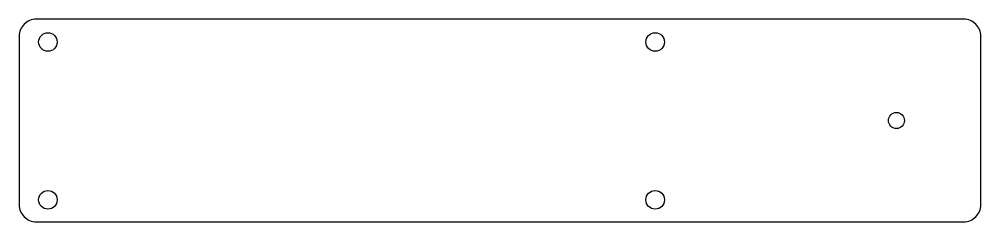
# Model space of a CAD drawing. Header units: millimetres. Extents: x -197 to -83, y 68 to 92.
import ezdxf

# ---------------------------------------------------------------- set-up
doc = ezdxf.new("R2010")
doc.units = ezdxf.units.MM
doc.layers.get('0').update_dxf_attribs({"linetype": 'CONTINUOUS'})

msp = doc.modelspace()

# ---------------------------------------------------------------- linework, layer by layer
msp.add_lwpolyline([(-85, 92), (-195, 92, 0.414214), (-197, 90), (-197, 70, 0.414214), (-195, 68), (-85, 68, 0.414214), (-83, 70), (-83, 90, 0.414214)], format="xyb", close=True)
for centre, radius in [((-193.6, 89.3), 1.1), ((-121.6, 89.3), 1.1), ((-93, 80), 0.95), ((-193.6, 70.6), 1.1), ((-121.6, 70.6), 1.1)]:
    msp.add_circle(centre, radius)

doc.saveas('drawing.dxf')
